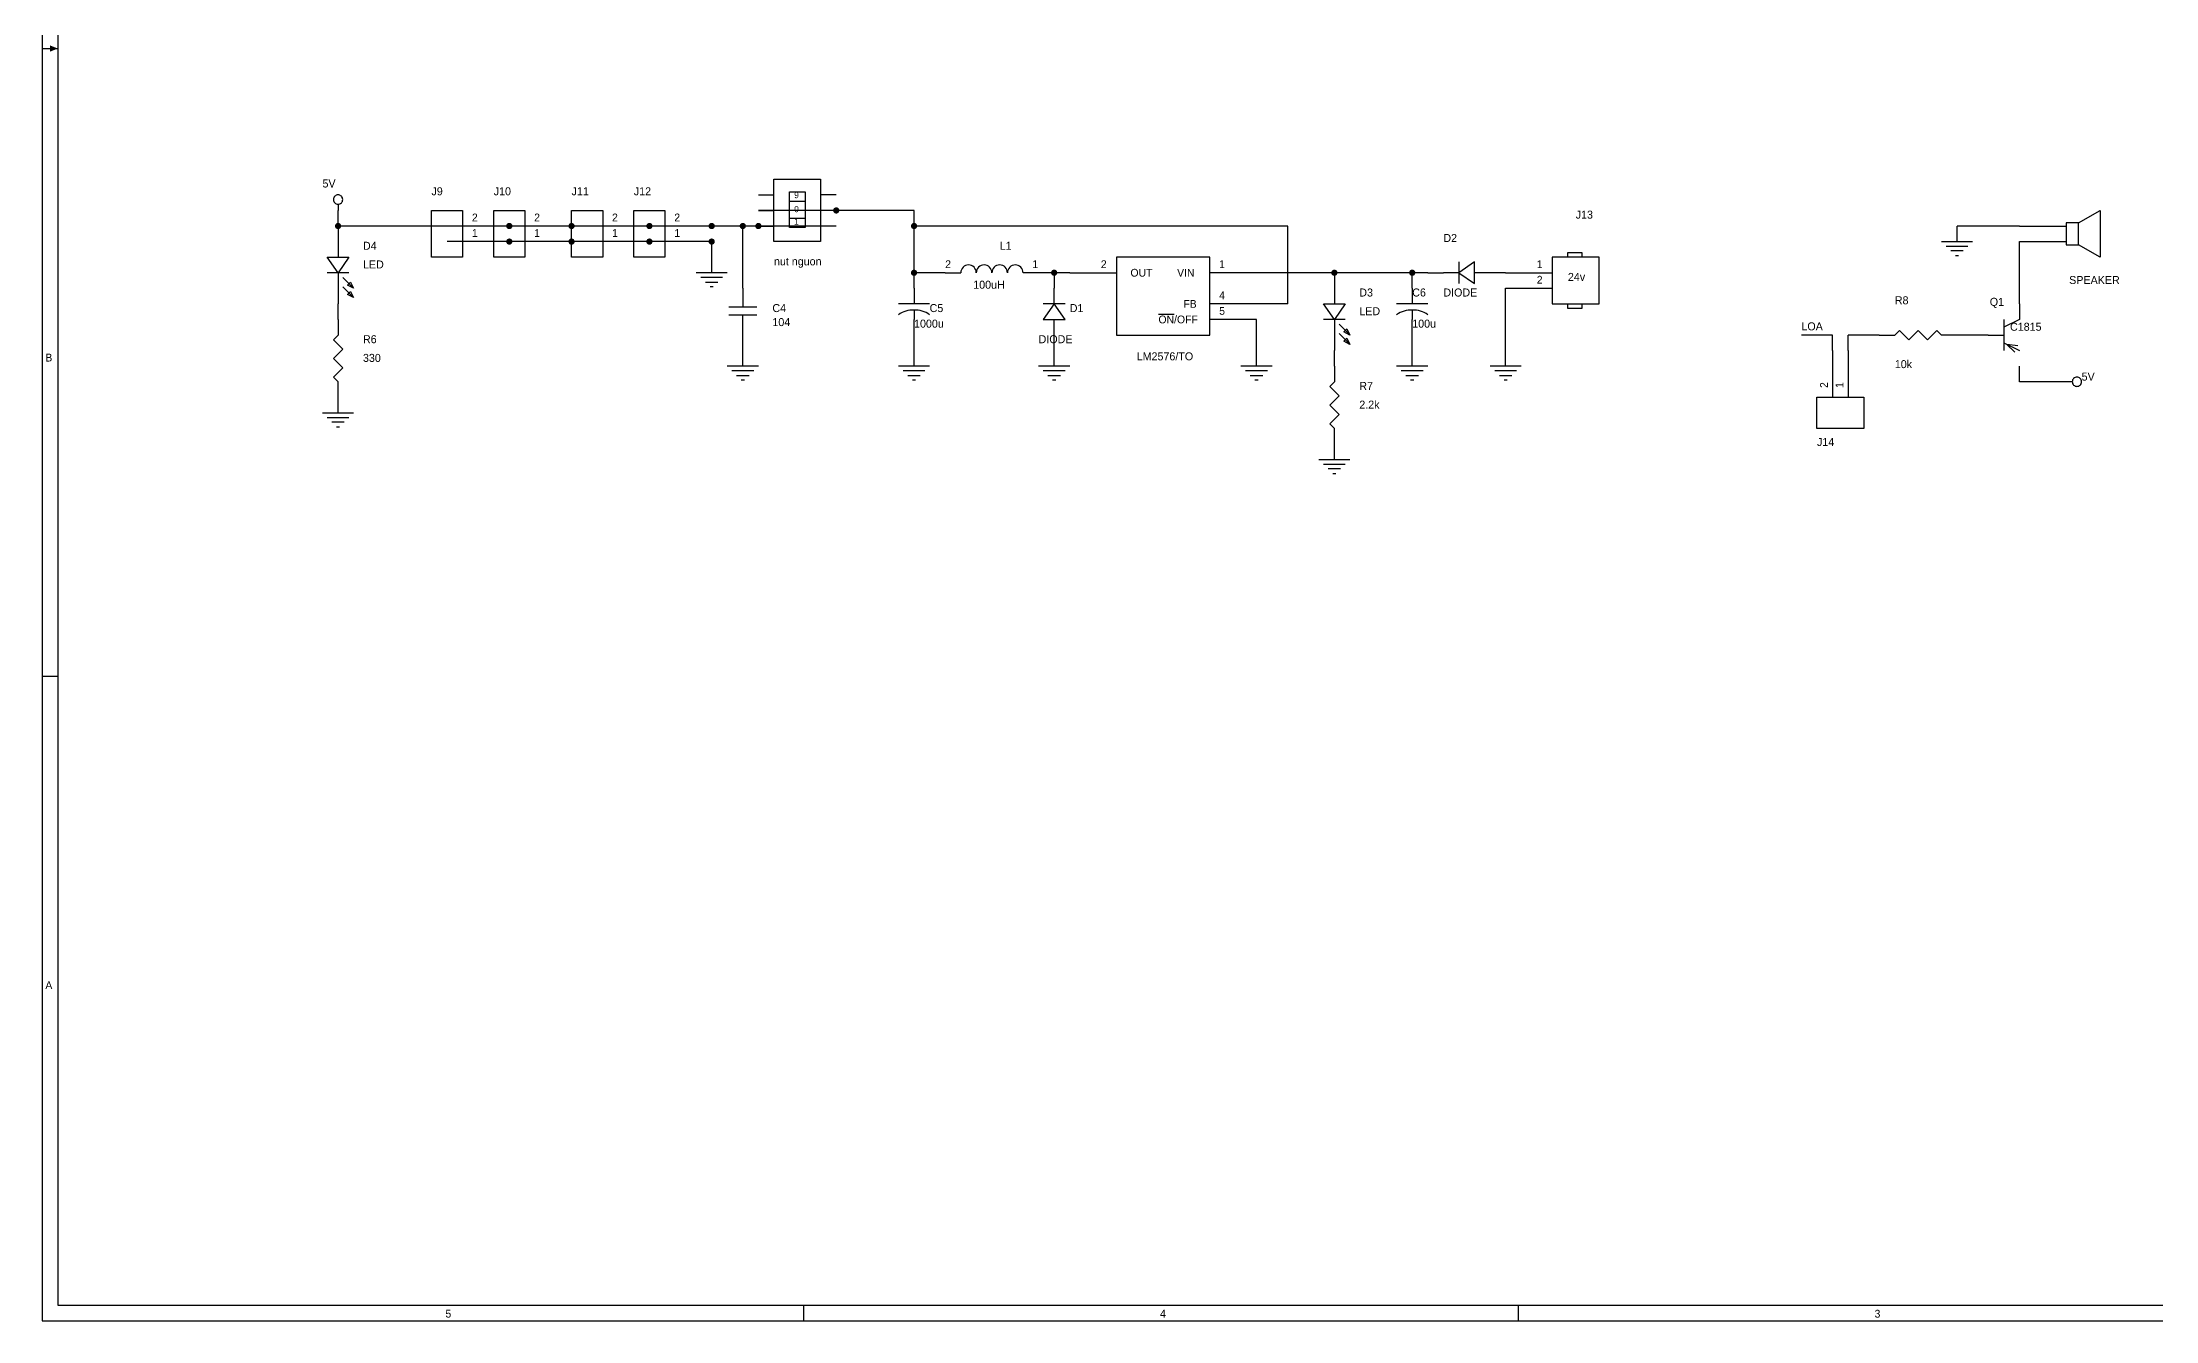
# Model space of a CAD drawing. Extents: x -3 to 593, y 3 to 422.
# Drawn here: x -2.5 to 342.3, y 2.5 to 211.1 of the extents above; entities that cross this region are included whole.
import ezdxf

# ---------------------------------------------------------------- set-up
doc = ezdxf.new("R2010")
doc.units = 0

msp = doc.modelspace()

# ---------------------------------------------------------------- linework, layer by layer
at = {"layer": 'PARTS'}
for p, q in [((114.3, 186.182), (116.84, 186.182)), ((114.3, 183.642), (116.84, 183.642)), ((127, 186.182), (124.46, 186.182)), ((127, 183.642), (124.46, 183.642)), ((45.72, 181.102), (45.72, 178.562)), ((73.66, 181.102), (66.04, 181.102)), ((83.82, 181.102), (76.2, 181.102)), ((96.52, 181.102), (88.9, 181.102)), ((106.68, 181.102), (99.06, 181.102)), ((114.3, 181.102), (116.84, 181.102)), ((127, 181.102), (124.46, 181.102)), ((320.04, 181.102), (327.66, 181.102)), ((73.66, 178.562), (66.04, 178.562)), ((83.82, 178.562), (76.2, 178.562)), ((96.52, 178.562), (88.9, 178.562)), ((106.68, 178.562), (99.06, 178.562)), ((320.04, 178.562), (327.66, 178.562)), ((144.78, 173.482), (147.32, 173.482)), ((160.02, 173.482), (157.48, 173.482)), ((162.56, 173.482), (162.56, 170.942)), ((165.1, 173.482), (172.72, 173.482)), ((195.58, 173.482), (187.96, 173.482)), ((208.28, 173.482), (208.28, 170.942)), ((223.52, 173.482), (226.06, 173.482)), ((236.22, 173.482), (233.68, 173.482)), ((236.22, 173.482), (243.84, 173.482)), ((111.76, 170.942), (111.76, 168.402)), ((139.7, 170.942), (139.7, 168.402)), ((220.98, 170.942), (220.98, 168.402)), ((236.22, 170.942), (243.84, 170.942)), ((45.72, 165.862), (45.72, 168.402)), ((45.72, 165.862), (45.72, 163.322)), ((111.76, 163.322), (111.76, 165.862)), ((139.7, 163.322), (139.7, 165.862)), ((195.58, 168.402), (187.96, 168.402)), ((195.58, 165.862), (187.96, 165.862)), ((220.98, 163.322), (220.98, 165.862)), ((320.04, 168.402), (320.04, 165.862)), ((162.56, 160.782), (162.56, 163.322)), ((297.18, 163.322), (299.72, 163.322)), ((309.88, 163.322), (307.34, 163.322)), ((314.96, 163.322), (317.5, 163.322)), ((208.28, 158.242), (208.28, 160.782)), ((289.56, 160.782), (289.56, 153.162)), ((292.1, 160.782), (292.1, 153.162)), ((45.72, 153.162), (45.72, 155.702)), ((208.28, 158.242), (208.28, 155.702)), ((320.04, 155.702), (320.04, 158.242)), ((208.28, 145.542), (208.28, 148.082))]:
    msp.add_line(p, q, dxfattribs=at)
for points in [[(116.84, 188.722), (124.46, 188.722), (124.46, 178.562), (116.84, 178.562)], [(119.38, 186.69), (121.92, 186.69), (121.92, 180.848), (119.38, 180.848)], [(66.04, 176.022), (60.96, 176.022), (60.96, 183.642), (66.04, 183.642)], [(76.2, 176.022), (71.12, 176.022), (71.12, 183.642), (76.2, 183.642)], [(88.9, 176.022), (83.82, 176.022), (83.82, 183.642), (88.9, 183.642)], [(99.06, 176.022), (93.98, 176.022), (93.98, 183.642), (99.06, 183.642)], [(45.72, 173.482), (45.72, 173.482), (43.942, 176.022), (47.498, 176.022), (45.72, 173.482)], [(187.96, 176.022), (172.72, 176.022), (172.72, 163.322), (187.96, 163.322)], [(251.46, 176.022), (243.84, 176.022), (243.84, 168.402), (251.46, 168.402)], [(228.6, 173.482), (228.6, 173.482), (231.14, 171.704), (231.14, 175.26), (228.6, 173.482)], [(47.752, 171.958), (47.752, 171.958), (48.26, 170.942), (47.244, 171.45), (47.752, 171.958)], [(47.752, 170.434), (47.752, 170.434), (48.26, 169.418), (47.244, 169.926), (47.752, 170.434)], [(162.56, 168.402), (162.56, 168.402), (160.782, 165.862), (164.338, 165.862), (162.56, 168.402)], [(208.28, 165.862), (208.28, 165.862), (206.502, 168.402), (210.058, 168.402), (208.28, 165.862)], [(210.312, 164.338), (210.312, 164.338), (210.82, 163.322), (209.804, 163.83), (210.312, 164.338)], [(210.312, 162.814), (210.312, 162.814), (210.82, 161.798), (209.804, 162.306), (210.312, 162.814)], [(294.64, 153.162), (294.64, 148.082), (287.02, 148.082), (287.02, 153.162)]]:
    msp.add_lwpolyline(points, close=True, dxfattribs=at)
for points in [[(46.482, 185.42, 0.0985), (46.424, 185.7116, 0.0985), (46.2588, 185.9588, 0.0985), (46.0116, 186.124, 0.0985), (45.72, 186.182, 0.0985), (45.4284, 186.124, 0.0985), (45.1812, 185.9588, 0.0985), (45.016, 185.7116, 0.0985), (44.958, 185.42, 0.0985), (45.016, 185.1284, 0.0985), (45.1812, 184.8812, 0.0985), (45.4284, 184.716, 0.0985), (45.72, 184.658, 0.0985), (46.0116, 184.716, 0.0985), (46.2588, 184.8812, 0.0985), (46.424, 185.1284, 0.0985)], [(330.2, 155.702, 0.0985), (330.142, 155.9936, 0.0985), (329.9768, 156.2408, 0.0985), (329.7296, 156.406, 0.0985), (329.438, 156.464, 0.0985), (329.1464, 156.406, 0.0985), (328.8992, 156.2408, 0.0985), (328.734, 155.9936, 0.0985), (328.676, 155.702, 0.0985), (328.734, 155.4104, 0.0985), (328.8992, 155.1632, 0.0985), (329.1464, 154.998, 0.0985), (329.438, 154.94, 0.0985), (329.7296, 154.998, 0.0985), (329.9768, 155.1632, 0.0985), (330.142, 155.4104, 0.0985)]]:
    msp.add_lwpolyline(points, format="xyb", close=True, dxfattribs=at)
for points in [[(45.72, 184.658), (45.72, 183.642)], [(119.38, 185.166), (121.92, 185.166)], [(329.692, 181.61), (333.248, 183.642)], [(333.248, 183.642), (333.248, 176.022)], [(119.38, 182.372), (121.92, 182.372)], [(329.692, 181.61), (327.66, 181.61)], [(327.66, 181.61), (327.66, 178.054)], [(329.692, 178.054), (329.692, 181.61)], [(45.72, 178.562), (45.72, 176.022)], [(246.38, 176.022), (246.38, 176.022), (246.38, 176.784), (248.666, 176.784), (248.666, 176.022)], [(307.34, 178.562), (312.42, 178.562)], [(308.102, 177.8), (311.658, 177.8)], [(310.896, 177.038), (308.864, 177.038)], [(309.626, 176.276), (310.134, 176.276)], [(327.66, 178.054), (329.692, 178.054)], [(333.248, 176.022), (329.692, 178.054)], [(47.498, 173.482), (43.942, 173.482)], [(45.72, 173.482), (45.72, 168.402)], [(48.006, 171.196), (46.482, 172.72)], [(109.22, 173.482), (104.14, 173.482)], [(108.458, 172.72), (104.902, 172.72)], [(228.6, 173.482), (226.06, 173.482)], [(228.6, 175.26), (228.6, 171.704)], [(233.68, 173.482), (231.14, 173.482)], [(48.006, 169.672), (46.482, 171.196)], [(105.664, 171.958), (107.696, 171.958)], [(106.934, 171.196), (106.426, 171.196)], [(162.56, 168.402), (162.56, 170.942)], [(208.28, 170.942), (208.28, 168.402)], [(109.474, 167.894), (114.046, 167.894)], [(109.474, 166.624), (114.046, 166.624)], [(111.76, 168.402), (111.76, 167.894)], [(111.76, 165.862), (111.76, 166.624)], [(142.24, 168.402), (137.16, 168.402)], [(139.7, 167.386), (139.7, 165.862)], [(164.338, 168.402), (160.782, 168.402)], [(162.56, 163.322), (162.56, 165.862)], [(210.058, 165.862), (206.502, 165.862)], [(208.28, 165.862), (208.28, 160.782)], [(223.52, 168.402), (218.44, 168.402)], [(220.98, 167.386), (220.98, 165.862)], [(248.666, 168.402), (248.666, 168.402), (248.666, 167.64), (246.38, 167.64), (246.38, 168.402)], [(320.04, 165.862), (317.5, 164.592)], [(317.5, 165.862), (317.5, 160.782)], [(44.958, 162.56), (45.72, 163.322)], [(46.482, 161.036), (44.958, 162.56)], [(210.566, 163.576), (209.042, 165.1)], [(210.566, 162.052), (209.042, 163.576)], [(299.72, 163.322), (300.482, 164.084)], [(300.482, 164.084), (302.006, 162.56)], [(302.006, 162.56), (303.53, 164.084)], [(303.53, 164.084), (305.054, 162.56)], [(305.054, 162.56), (306.578, 164.084)], [(306.578, 164.084), (307.34, 163.322)], [(44.958, 159.512), (46.482, 161.036)], [(46.482, 157.988), (44.958, 159.512)], [(317.5, 162.052), (320.04, 160.782)], [(319.786, 161.544), (318.008, 161.798), (319.278, 160.528)], [(44.958, 156.464), (46.482, 157.988)], [(45.72, 155.702), (44.958, 156.464)], [(114.3, 158.242), (109.22, 158.242)], [(113.538, 157.48), (109.982, 157.48)], [(110.744, 156.718), (112.776, 156.718)], [(112.014, 155.956), (111.506, 155.956)], [(142.24, 158.242), (137.16, 158.242)], [(141.478, 157.48), (137.922, 157.48)], [(138.684, 156.718), (140.716, 156.718)], [(139.954, 155.956), (139.446, 155.956)], [(165.1, 158.242), (160.02, 158.242)], [(164.338, 157.48), (160.782, 157.48)], [(161.544, 156.718), (163.576, 156.718)], [(162.814, 155.956), (162.306, 155.956)], [(198.12, 158.242), (193.04, 158.242)], [(197.358, 157.48), (193.802, 157.48)], [(194.564, 156.718), (196.596, 156.718)], [(195.834, 155.956), (195.326, 155.956)], [(207.518, 154.94), (208.28, 155.702)], [(223.52, 158.242), (218.44, 158.242)], [(222.758, 157.48), (219.202, 157.48)], [(219.964, 156.718), (221.996, 156.718)], [(221.234, 155.956), (220.726, 155.956)], [(238.76, 158.242), (233.68, 158.242)], [(237.998, 157.48), (234.442, 157.48)], [(235.204, 156.718), (237.236, 156.718)], [(236.474, 155.956), (235.966, 155.956)], [(328.676, 155.702), (327.66, 155.702)], [(209.042, 153.416), (207.518, 154.94)], [(207.518, 151.892), (209.042, 153.416)], [(209.042, 150.368), (207.518, 151.892)], [(43.18, 150.622), (48.26, 150.622)], [(43.942, 149.86), (47.498, 149.86)], [(46.736, 149.098), (44.704, 149.098)], [(45.466, 148.336), (45.974, 148.336)], [(207.518, 148.844), (209.042, 150.368)], [(208.28, 148.082), (207.518, 148.844)], [(205.74, 143.002), (210.82, 143.002)], [(206.502, 142.24), (210.058, 142.24)], [(209.296, 141.478), (207.264, 141.478)], [(208.026, 140.716), (208.534, 140.716)]]:
    msp.add_lwpolyline(points, dxfattribs=at)
for points in [[(149.86, 173.482, 1), (147.32, 173.482)], [(152.4, 173.482, 1), (149.86, 173.482)], [(154.94, 173.482, 1), (152.4, 173.482)], [(157.48, 173.482, 1), (154.94, 173.482)], [(139.7, 167.386, 0.1654), (137.16, 166.624)], [(142.24, 166.624, 0.1654), (139.7, 167.386)], [(220.98, 167.386, 0.1654), (218.44, 166.624)], [(223.52, 166.624, 0.1654), (220.98, 167.386)]]:
    msp.add_lwpolyline(points, format="xyb", dxfattribs=at)
at = {"layer": 'TITLE'}
for points in [[(-2.54, 2.54), (591.312, 2.54), (591.312, 422.402), (-2.54, 422.402)], [(0, 5.08), (588.772, 5.08), (588.772, 419.862), (0, 419.862)]]:
    msp.add_lwpolyline(points, close=True, dxfattribs=at)
for points in [[(-2.54, 210.058), (0, 210.058)], [(-2.54, 107.696), (0, 107.696)], [(121.666, 5.08), (121.666, 2.54)], [(238.252, 5.08), (238.252, 2.54)]]:
    msp.add_lwpolyline(points, dxfattribs=at)
msp.add_solid([(0, 210.058), (-1.27, 210.566), (-1.27, 209.55), (-1.27, 210.058)], dxfattribs=at)
msp.add_solid([(0, 210.058), (-1.27, 210.566), (-1.27, 209.55), (-1.27, 210.058)], dxfattribs=at)
msp.add_solid([(0, 210.058), (-1.27, 210.566), (-1.27, 209.55), (-1.27, 210.058)], dxfattribs=at)
at = {"layer": 'WIRE'}
for points in [[(45.72, 181.102), (45.72, 183.642)], [(127, 183.642), (114.3, 183.642)], [(139.7, 183.642), (127, 183.642)], [(139.7, 181.102), (139.7, 183.642)], [(73.66, 181.102), (45.72, 181.102)], [(83.82, 181.102), (73.66, 181.102)], [(96.52, 181.102), (83.82, 181.102)], [(106.68, 181.102), (96.52, 181.102)], [(111.76, 181.102), (106.68, 181.102)], [(111.76, 170.942), (111.76, 181.102)], [(114.3, 181.102), (111.76, 181.102)], [(127, 181.102), (114.3, 181.102)], [(200.66, 181.102), (139.7, 181.102)], [(139.7, 173.482), (139.7, 181.102)], [(200.66, 168.402), (200.66, 181.102)], [(320.04, 181.102), (309.88, 181.102)], [(309.88, 178.562), (309.88, 181.102)], [(73.66, 178.562), (63.5, 178.562)], [(83.82, 178.562), (73.66, 178.562)], [(96.52, 178.562), (83.82, 178.562)], [(106.68, 178.562), (96.52, 178.562)], [(106.68, 173.482), (106.68, 178.562)], [(320.04, 168.402), (320.04, 178.562)], [(144.78, 173.482), (139.7, 173.482)], [(139.7, 170.942), (139.7, 173.482)], [(162.56, 173.482), (160.02, 173.482)], [(165.1, 173.482), (162.56, 173.482)], [(208.28, 173.482), (195.58, 173.482)], [(220.98, 173.482), (208.28, 173.482)], [(223.52, 173.482), (220.98, 173.482)], [(220.98, 170.942), (220.98, 173.482)], [(236.22, 158.242), (236.22, 170.942)], [(200.66, 168.402), (195.58, 168.402)], [(195.58, 158.242), (195.58, 165.862)], [(111.76, 158.242), (111.76, 163.322)], [(139.7, 158.242), (139.7, 163.322)], [(220.98, 158.242), (220.98, 163.322)], [(289.56, 163.322), (284.48, 163.322)], [(289.56, 160.782), (289.56, 163.322)], [(297.18, 163.322), (292.1, 163.322)], [(292.1, 160.782), (292.1, 163.322)], [(314.96, 163.322), (309.88, 163.322)], [(162.56, 158.242), (162.56, 160.782)], [(327.66, 155.702), (320.04, 155.702)], [(45.72, 150.622), (45.72, 153.162)], [(208.28, 143.002), (208.28, 145.542)]]:
    msp.add_lwpolyline(points, dxfattribs=at)
at = {"layer": 'WIRE', "const_width": 0.508}
for points in [[(126.746, 183.642, 1), (127.254, 183.642, 1)], [(45.466, 181.102, 1), (45.974, 181.102, 1)], [(73.406, 181.102, 1), (73.914, 181.102, 1)], [(83.566, 181.102, 1), (84.074, 181.102, 1)], [(96.266, 181.102, 1), (96.774, 181.102, 1)], [(106.426, 181.102, 1), (106.934, 181.102, 1)], [(111.506, 181.102, 1), (112.014, 181.102, 1)], [(114.046, 181.102, 1), (114.554, 181.102, 1)], [(139.446, 181.102, 1), (139.954, 181.102, 1)], [(73.406, 178.562, 1), (73.914, 178.562, 1)], [(83.566, 178.562, 1), (84.074, 178.562, 1)], [(96.266, 178.562, 1), (96.774, 178.562, 1)], [(106.426, 178.562, 1), (106.934, 178.562, 1)], [(139.446, 173.482, 1), (139.954, 173.482, 1)], [(162.306, 173.482, 1), (162.814, 173.482, 1)], [(208.026, 173.482, 1), (208.534, 173.482, 1)], [(220.726, 173.482, 1), (221.234, 173.482, 1)]]:
    msp.add_lwpolyline(points, format="xyb", close=True, dxfattribs=at)

# ---------------------------------------------------------------- texts
at = {"layer": 'PARTS'}
for s, p in [('2', (67.564, 181.864)), ('2', (77.724, 181.864)), ('2', (90.424, 181.864)), ('2', (100.584, 181.864)), ('1', (67.564, 179.324)), ('1', (77.724, 179.324)), ('1', (90.424, 179.324)), ('1', (100.584, 179.324)), ('2', (144.78, 174.244)), ('1', (159.004, 174.244)), ('2', (170.18, 174.244)), ('OUT', (175.006, 172.847)), ('VIN', (182.626, 172.847)), ('1', (189.484, 174.244)), ('2', (241.3, 171.704)), ('1', (241.3, 174.244)), ('FB', (183.642, 167.767)), ('4', (189.484, 169.164)), ('%%oON%%o/OFF', (179.578, 165.227)), ('5', (189.484, 166.624))]:
    msp.add_text(s, height=1.27, dxfattribs=at).set_placement(p)
for s, p in [('2', (288.798, 154.686)), ('1', (291.338, 154.686))]:
    msp.add_text(s, height=1.27, rotation=90, dxfattribs=at).set_placement(p)
at = {"layer": 'PARTTEXT'}
for s, height, p in [('5V', 1.3057, (43.18, 187.3863)), ('J9', 1.3057, (60.96, 186.1163)), ('J10', 1.3057, (71.12, 186.1163)), ('J11', 1.3057, (83.82, 186.1163)), ('J12', 1.3057, (93.98, 186.1163)), ('9', 1.0157, (120.142, 185.6443)), ('0', 1.0157, (120.142, 183.3583)), ('J13', 1.3057, (247.65, 182.3063)), ('1', 1.0157, (120.142, 181.3263)), ('D2', 1.3057, (226.06, 178.4963)), ('D4', 1.3057, (49.784, 177.2263)), ('nut nguon', 1.3057, (116.84, 174.6863)), ('L1', 1.3057, (153.67, 177.2263)), ('LED', 1.3057, (49.784, 174.1783)), ('24v', 1.3057, (246.38, 172.1463)), ('SPEAKER', 1.3057, (328.168, 171.6383)), ('100uH', 1.3057, (149.352, 170.8763)), ('D3', 1.3057, (212.344, 169.6063)), ('C6', 1.3057, (220.98, 169.6063)), ('DIODE', 1.3057, (226.06, 169.6063)), ('R8', 1.3057, (299.72, 168.3363)), ('Q1', 1.3057, (315.214, 168.0823)), ('C4', 1.3057, (116.586, 167.0663)), ('104', 1.3057, (116.586, 164.7803)), ('1000u', 1.3057, (139.7, 164.5263)), ('C5', 1.3057, (142.24, 167.0663)), ('D1', 1.3057, (165.1, 167.0663)), ('LED', 1.3057, (212.344, 166.5583)), ('100u', 1.3057, (220.98, 164.5263)), ('R6', 1.3057, (49.784, 161.9863)), ('DIODE', 1.3057, (160.02, 161.9863)), ('C1815', 1.3057, (318.516, 164.0183)), ('330', 1.3057, (49.784, 158.9383)), ('LM2576/TO', 1.3057, (176.022, 159.1923)), ('10k', 1.3057, (299.72, 157.9223)), ('R7', 1.3057, (212.344, 154.3663)), ('5V', 1.3057, (330.2, 155.8903)), ('2.2k', 1.3057, (212.344, 151.3183)), ('J14', 1.3057, (287.02, 145.2223))]:
    msp.add_text(s, height=height, dxfattribs=at).set_placement(p)
at = {"layer": 'TITLE'}
for s, p in [('B', (-2.032, 159.004)), ('A', (-2.032, 56.642)), ('5', (63.246, 3.048)), ('4', (179.832, 3.048)), ('3', (296.418, 3.048))]:
    msp.add_text(s, height=1.27, dxfattribs=at).set_placement(p)
at = {"layer": 'WIRETEXT'}
msp.add_text('LOA', height=1.3057, dxfattribs=at).set_placement((284.48, 164.084))

doc.saveas('drawing.dxf')
